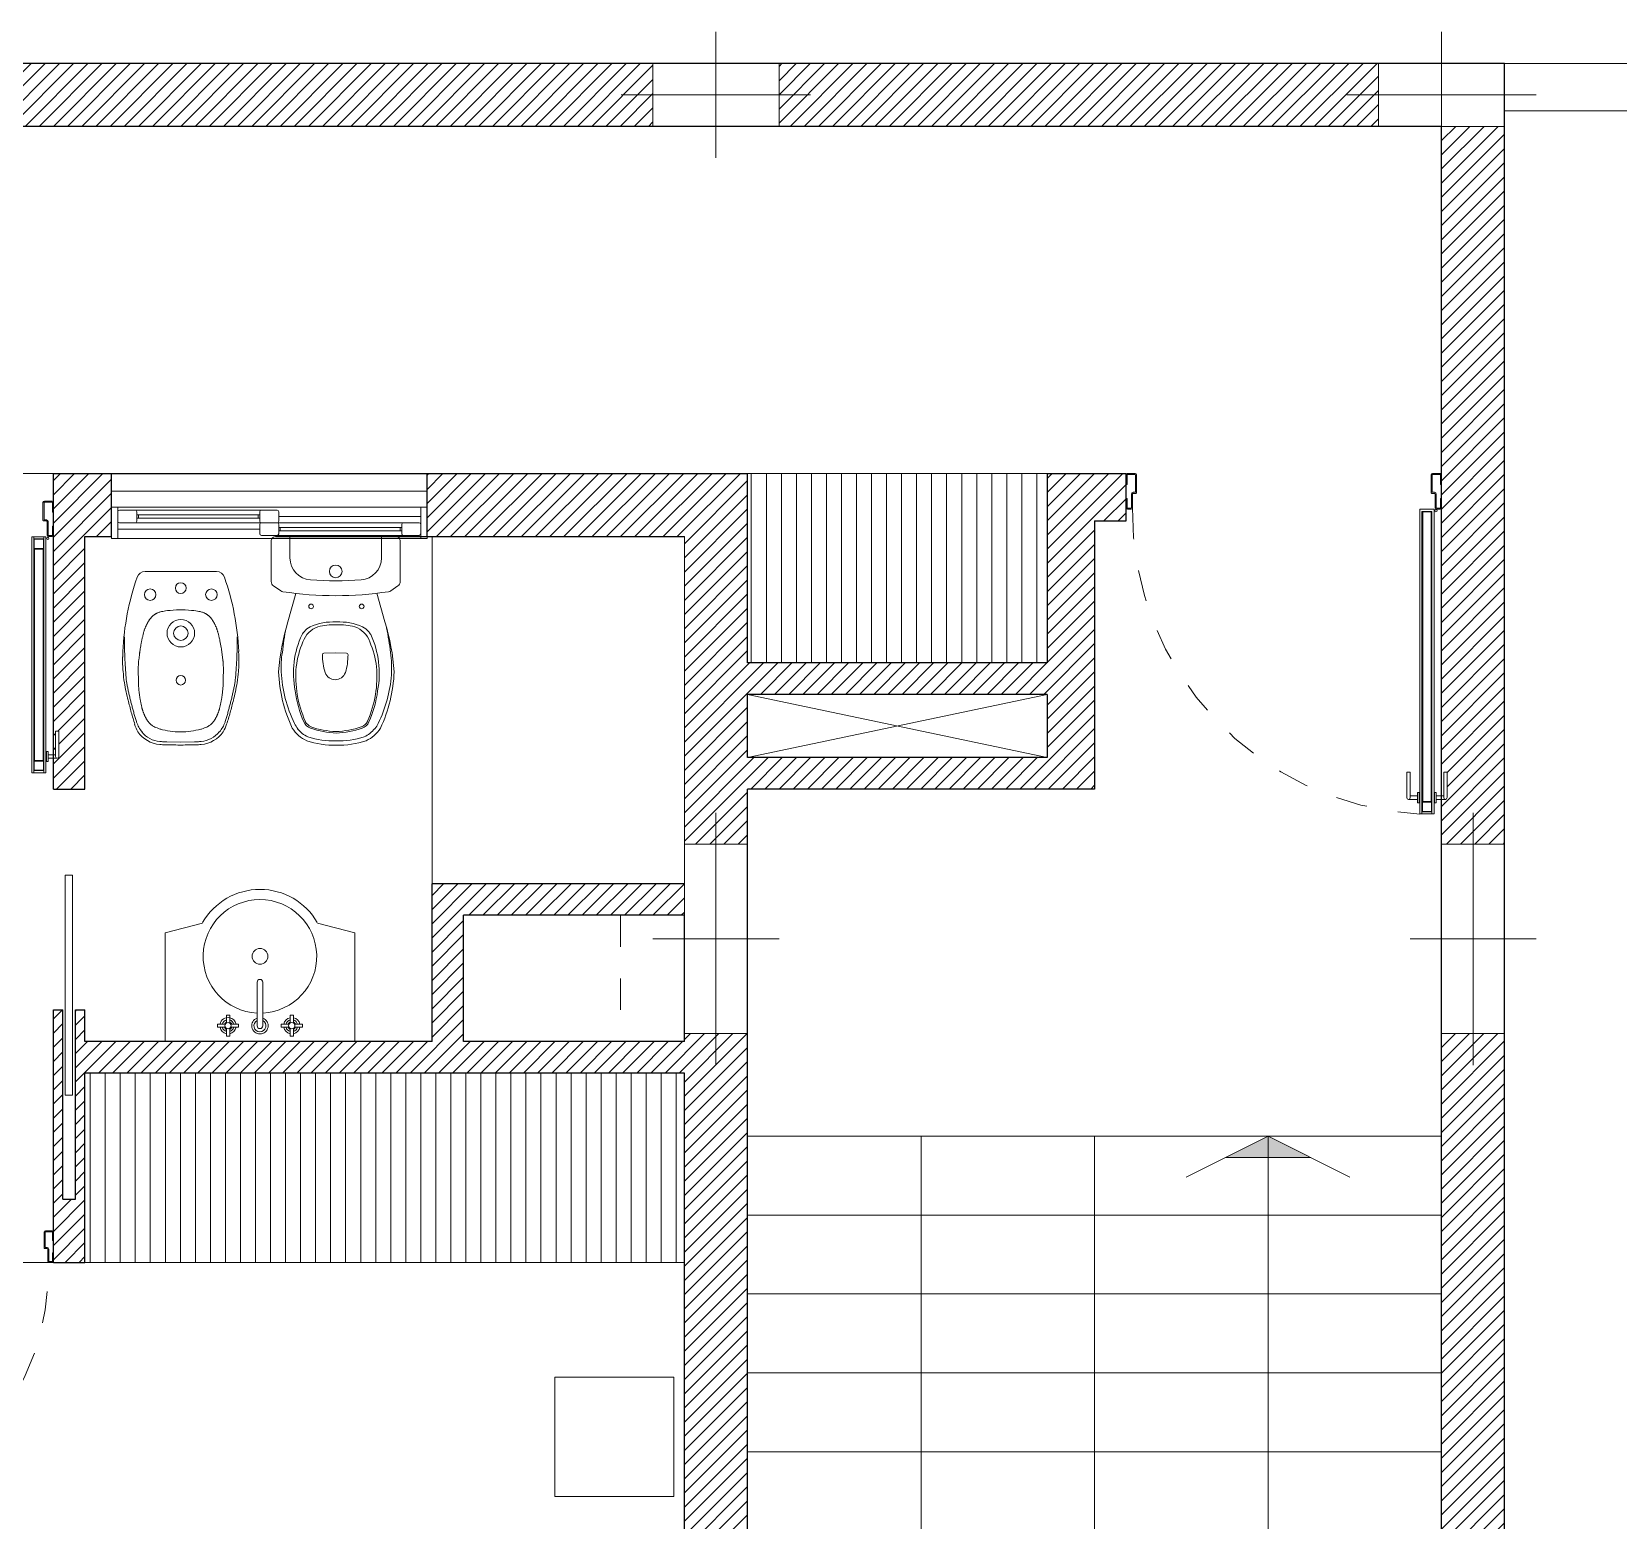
# Model space of a CAD drawing. Header units: millimetres. Extents: x 5985 to 6342, y 1020 to 1088.
# Drawn here: x 6167.31 to 6172.34, y 1072.92 to 1077.63 of the extents above; entities that cross this region are included whole.
import ezdxf

# ---------------------------------------------------------------- set-up
doc = ezdxf.new("R2010")
doc.units = ezdxf.units.MM
doc.linetypes.add('CENTER', pattern=[50.8, 31.75, -6.35, 6.35, -6.35])
doc.linetypes.add('JIS_02_0.7', pattern=[1.35, 0.75, -0.6])
for name, color, linetype, lineweight in [('02_CIVIL_EXIST', 18, 'Continuous', 30), ('03_CIVIL EXIST A DECLARAR', 6, 'Continuous', 15), ('07_CIVIL VISTAS MEDIA', 251, 'Continuous', 5), ('08_CIVIL VISTAS FINO', 143, 'Continuous', 9), ('09_CIVIL PROYECCIONES', 230, 'Continuous', 5), ('10_CIVIL EJES', 230, 'CENTER', 15), ('12_HATCH', 254, 'Continuous', 9), ('COLUMNAS_EJES', 252, 'Continuous', 9), ('MISC MUEBLES', 143, 'Continuous', 9), ('PILAR_HORMIGON', 2, 'Continuous', 20)]:
    doc.layers.add(name, color=color, linetype=linetype, lineweight=lineweight)
doc.layers.add('Paredes', color=250, linetype='Continuous')
pattern_1 = [(90, (5211.56469, 1146.36072), (-0.047625, 0), [])]
pattern_2 = [(45, (-142.90841, -188.426323), (-0.0224506403, 0.0224506403), [])]

# ---------------------------------------------------------------- blocks, each defined once
blk = doc.blocks.new('PUERTA 1M')
at = {"layer": '09_CIVIL PROYECCIONES', "linetype": 'JIS_02_0.7', "ltscale": 0.1}
blk.add_arc((938.8607, -15.1119), 0.9623, 179.4154, 266.9577, dxfattribs=at)
at = {"layer": 'MISC MUEBLES'}
for p, q in [((937.8784, -14.9985), (937.8784, -15.0289)), ((937.8784, -15.0289), (937.8817, -15.0289)), ((937.8817, -14.9985), (937.8817, -15.0289)), ((937.8828, -14.994), (937.9071, -14.994)), ((937.8828, -14.9974), (937.9069, -14.9974)), ((937.9081, -15.0532), (937.9081, -14.9983)), ((937.9116, -15.054), (937.9116, -14.9978)), ((938.8451, -15.054), (938.8451, -14.9978)), ((938.8487, -15.0532), (938.8487, -14.9983)), ((938.8739, -14.994), (938.8496, -14.994)), ((938.8739, -14.9974), (938.8498, -14.9974)), ((938.875, -14.9985), (938.875, -15.0289)), ((938.8784, -15.0289), (938.875, -15.0289)), ((938.8784, -14.9985), (938.8784, -15.0289)), ((937.8784, -15.0729), (937.8784, -15.102)), ((937.8784, -15.0729), (937.8817, -15.0729)), ((937.8817, -15.0729), (937.8817, -15.102)), ((937.8951, -15.102), (937.8951, -15.0588)), ((937.8984, -15.102), (937.8984, -15.0588)), ((937.9007, -15.0532), (937.9081, -15.0532)), ((937.9007, -15.0566), (937.9094, -15.0566)), ((938.856, -15.0566), (938.8474, -15.0566)), ((938.856, -15.0532), (938.8487, -15.0532)), ((938.8583, -15.102), (938.8583, -15.0588)), ((938.8616, -15.102), (938.8616, -15.0588)), ((938.8784, -15.0729), (938.875, -15.0729)), ((938.875, -15.0729), (938.875, -15.102)), ((938.8784, -15.0729), (938.8784, -15.102)), ((937.8828, -15.1032), (937.894, -15.1032)), ((937.8828, -15.1065), (937.894, -15.1065)), ((938.8546, -15.1071), (938.8096, -15.1071)), ((938.8096, -15.1071), (938.8096, -16.0728)), ((938.8478, -15.1138), (938.8163, -15.1138)), ((938.8163, -15.1138), (938.8163, -16.0728)), ((938.8467, -15.1149), (938.8175, -15.1149)), ((938.8175, -15.1149), (938.8175, -15.1442)), ((938.8185, -16.0335), (938.8185, -15.1149)), ((938.8457, -15.1149), (938.8457, -16.0335)), ((938.8467, -15.1442), (938.8467, -15.1149)), ((938.8478, -15.1138), (938.8478, -16.0728)), ((938.8546, -15.1071), (938.8546, -16.0728)), ((938.8739, -15.1032), (938.8627, -15.1032)), ((938.8739, -15.1065), (938.8627, -15.1065)), ((938.7789, -15.9405), (938.7682, -15.9405)), ((938.7682, -15.9405), (938.7682, -16.021)), ((938.7789, -16.021), (938.7789, -15.9405)), ((938.8853, -16.021), (938.8853, -15.9405)), ((938.8853, -15.9405), (938.896, -15.9405)), ((938.896, -15.9405), (938.896, -16.021)), ((938.7735, -16.0264), (938.8025, -16.0264)), ((938.7789, -16.0157), (938.8025, -16.0157)), ((938.8078, -16.0049), (938.8025, -16.0049)), ((938.8025, -16.0049), (938.8025, -16.0371)), ((938.8025, -16.0371), (938.8078, -16.0371)), ((938.8078, -16.0371), (938.8078, -16.0049)), ((938.8175, -16.0649), (938.8175, -16.0356)), ((938.8175, -16.0356), (938.8467, -16.0356)), ((938.8457, -16.0335), (938.8185, -16.0335)), ((938.8467, -16.0356), (938.8467, -16.0649)), ((938.8563, -16.0371), (938.8563, -16.0049)), ((938.8563, -16.0049), (938.8617, -16.0049)), ((938.8617, -16.0371), (938.8563, -16.0371)), ((938.8617, -16.0049), (938.8617, -16.0371)), ((938.8853, -16.0157), (938.8617, -16.0157)), ((938.8906, -16.0264), (938.8617, -16.0264)), ((938.8546, -16.0728), (938.8096, -16.0728)), ((938.8478, -16.066), (938.8163, -16.066)), ((938.8467, -16.0649), (938.8175, -16.0649))]:
    blk.add_line(p, q, dxfattribs=at)
blk.add_circle((938.8607, -15.1119), 0.0036, dxfattribs=at)
for centre, radius, start, end in [((937.8828, -14.9985), 0.00448, 90, 180), ((937.8828, -14.9985), 0.00112, 90, 180), ((937.9069, -14.9985), 0.00112, 8.602, 90), ((937.9071, -14.9985), 0.00448, 8.602, 90), ((938.8496, -14.9985), 0.00448, 90, 171.398), ((938.8498, -14.9985), 0.00112, 90, 171.398), ((938.8739, -14.9985), 0.00448, 0, 90), ((938.8739, -14.9985), 0.00112, 0, 90), ((937.9007, -15.0588), 0.0056, 90, 180), ((937.9007, -15.0588), 0.00224, 90, 180), ((937.9094, -15.0544), 0.00224, 270, 8.602), ((938.8474, -15.0544), 0.00224, 171.398, 270), ((938.856, -15.0588), 0.0056, 0, 90), ((938.856, -15.0588), 0.00224, 0, 90), ((937.8828, -15.102), 0.00448, 180, 270), ((937.8828, -15.102), 0.00112, 180, 270), ((937.894, -15.102), 0.00448, 270, 0), ((937.894, -15.102), 0.00112, 270, 0), ((938.8627, -15.102), 0.00448, 180, 270), ((938.8627, -15.102), 0.00112, 180, 270), ((938.8739, -15.102), 0.00112, 270, 0), ((938.8739, -15.102), 0.00448, 270, 0), ((938.7735, -16.021), 0.00537, 180, 0), ((938.8906, -16.021), 0.00537, 180, 0)]:
    blk.add_arc(centre, radius, start, end, dxfattribs=at)
blk = doc.blocks.new('Ejes de la columna')
at = {"layer": 'COLUMNAS_EJES'}
for p, q in [((0, -0.5), (0, 0.5)), ((-0.5, 0), (0.5, 0))]:
    blk.add_line(p, q, dxfattribs=at)
blk = doc.blocks.new('1.4')
at = {"layer": '07_CIVIL VISTAS MEDIA', "linetype": 'Continuous'}
for p, q in [((931.5096, -69.8063), (930.5096, -69.8063)), ((930.5896, -69.8813), (930.9796, -69.8813)), ((930.5896, -69.8913), (930.9796, -69.8913)), ((930.9796, -69.8913), (930.5896, -69.8913)), ((930.5946, -69.8913), (930.5946, -69.8813)), ((930.9746, -69.8913), (930.9746, -69.8813)), ((931.0396, -69.9213), (931.4296, -69.9213)), ((931.0396, -69.9313), (931.4296, -69.9313)), ((931.4296, -69.9313), (931.0396, -69.9313)), ((931.0446, -69.9313), (931.0446, -69.9213)), ((931.4246, -69.9313), (931.4246, -69.9213))]:
    blk.add_line(p, q, dxfattribs=at)
at = {"layer": '09_CIVIL PROYECCIONES', "linetype": 'Continuous'}
for p, q in [((930.5296, -69.8563), (930.5096, -69.8563)), ((930.5096, -69.8563), (930.5096, -69.9563)), ((930.5096, -69.9063), (930.5096, -69.8563)), ((931.4896, -69.8563), (930.5296, -69.8563)), ((930.5296, -69.9563), (930.5296, -69.8563)), ((930.5846, -69.8663), (930.5346, -69.8663)), ((930.9846, -69.8663), (930.5846, -69.8663)), ((930.5896, -69.8713), (930.5896, -69.9013)), ((930.5896, -69.8913), (930.5896, -69.8813)), ((930.5896, -69.8863), (930.5896, -69.8913)), ((930.9796, -69.8713), (930.9796, -69.9013)), ((930.9796, -69.8913), (930.9796, -69.8813)), ((930.9796, -69.8913), (930.9796, -69.8863)), ((931.0346, -69.8663), (930.9846, -69.8663)), ((931.0396, -69.8713), (931.0396, -69.9013)), ((931.0396, -69.8863), (931.4896, -69.8863)), ((931.4896, -69.8563), (931.5096, -69.8563)), ((931.4896, -69.8563), (931.4896, -69.9563)), ((931.5096, -69.8563), (931.5096, -69.9563)), ((931.5096, -69.8563), (931.5096, -69.9563)), ((930.5096, -69.9063), (930.5096, -69.9563)), ((930.9796, -69.9263), (930.5296, -69.9263)), ((930.5346, -69.9063), (930.5846, -69.9063)), ((930.5846, -69.9063), (930.9846, -69.9063)), ((930.9796, -69.9113), (930.9796, -69.9413)), ((930.9846, -69.9063), (931.0346, -69.9063)), ((930.9846, -69.9063), (931.0346, -69.9063)), ((931.0346, -69.9463), (930.9846, -69.9463)), ((931.0346, -69.9063), (931.4346, -69.9063)), ((931.4346, -69.9463), (931.0346, -69.9463)), ((931.0396, -69.9113), (931.0396, -69.9413)), ((931.0396, -69.9313), (931.0396, -69.9213)), ((931.0396, -69.9263), (931.0396, -69.9313)), ((931.4296, -69.9113), (931.4296, -69.9413)), ((931.4296, -69.9313), (931.4296, -69.9213)), ((931.4296, -69.9313), (931.4296, -69.9263)), ((931.4346, -69.9063), (931.4846, -69.9063)), ((931.4846, -69.9463), (931.4346, -69.9463)), ((930.5096, -69.9563), (931.5096, -69.9563)), ((930.5096, -69.9563), (931.5096, -69.9563)), ((930.5296, -69.9563), (930.5096, -69.9563)), ((930.5296, -69.9563), (931.4896, -69.9563)), ((931.4896, -69.9563), (931.5096, -69.9563))]:
    blk.add_line(p, q, dxfattribs=at)
for centre, start, end in [((930.5346, -69.8713), 90, 180), ((930.5346, -69.9013), 180, 270), ((930.5846, -69.8713), 0, 90), ((930.5846, -69.9013), 270, 0), ((930.9846, -69.8713), 90, 180), ((930.9846, -69.9013), 180, 270), ((931.0346, -69.8713), 0, 90), ((931.0346, -69.9013), 270, 0), ((930.9846, -69.9113), 90, 180), ((930.9846, -69.9413), 180, 270), ((931.0346, -69.9113), 0, 90), ((931.0346, -69.9413), 270, 0), ((931.4346, -69.9113), 90, 180), ((931.4346, -69.9413), 180, 270), ((931.4846, -69.9113), 0, 90), ((931.4846, -69.9413), 270, 0)]:
    blk.add_arc(centre, 0.005, start, end, dxfattribs=at)

msp = doc.modelspace()

# ---------------------------------------------------------------- hatches: boundary and pattern name
at = {"layer": '03_CIVIL EXIST A DECLARAR'}
h = msp.add_hatch(color=256, dxfattribs=at)
h.dxf.hatch_style = 1
h.paths.add_polyline_path([(6171.2271, 1074.1347), (6171.3622, 1074.0671), (6171.2271, 1074.0671)])
h.paths.add_polyline_path([(6171.2271, 1074.1347), (6171.2271, 1074.0671), (6171.0919, 1074.0671)])
at = {"layer": '07_CIVIL VISTAS MEDIA'}
h = msp.add_hatch(dxfattribs=at)
h.set_pattern_fill('ANSI31', color=18, scale=0.01)
h.set_pattern_definition(pattern_2)
h.paths.add_polyline_path([(6171.9771, 1077.3347), (6171.7771, 1077.3347), (6171.7771, 1075.288), (6171.7947, 1075.288), (6171.7947, 1075.2021), (6171.7771, 1075.2021), (6171.7771, 1075.0599), (6171.9771, 1075.0599)])
h.paths.add_polyline_path([(6171.5771, 1077.5347), (6169.6771, 1077.5349), (6169.6771, 1077.3349), (6171.5771, 1077.3347)])
h.paths.add_polyline_path([(6169.2771, 1077.5349), (6163.2771, 1077.5348), (6163.2771, 1077.3348), (6169.2771, 1077.3349)])
h.paths.add_polyline_path([(6162.8771, 1077.5348), (6156.8771, 1077.5348), (6156.8771, 1077.3348), (6162.8771, 1077.3348)])
h.paths.add_polyline_path([(6156.4771, 1077.5348), (6150.4771, 1077.5348), (6150.4771, 1077.3348), (6156.4771, 1077.3348)])
h.paths.add_polyline_path([(6150.0771, 1077.5348), (6148.1771, 1077.5348), (6148.1771, 1077.3348), (6150.0771, 1077.3348)])
h.paths.add_polyline_path([(6147.9771, 1077.3348), (6147.7771, 1077.3348), (6147.7771, 1075.0599), (6147.9771, 1075.0599), (6147.9771, 1075.2023), (6147.9594, 1075.2023), (6147.9594, 1075.2882), (6147.9771, 1075.2882)])
h.paths.add_polyline_path([(6147.9771, 1074.4599), (6147.7771, 1074.4599), (6147.7771, 1072.185), (6147.9771, 1072.185)])
h = msp.add_hatch(dxfattribs=at)
h.set_pattern_fill('ANSI31', color=18, scale=0.01)
h.set_pattern_definition(pattern_2)
h.paths.add_polyline_path([(6169.5771, 1076.2347), (6168.5613, 1076.2347), (6168.5613, 1076.0347), (6169.3771, 1076.0347), (6169.3771, 1075.0599), (6169.5771, 1075.0599), (6169.5771, 1075.2347), (6170.6771, 1075.2347), (6170.6771, 1076.0847), (6170.7771, 1076.0847), (6170.7771, 1076.2347), (6170.5271, 1076.2347), (6170.5271, 1075.6347), (6169.5771, 1075.6347)])
h.paths.add_polyline_path([(6169.5771, 1075.5347), (6170.5271, 1075.5347), (6170.5271, 1075.3347), (6169.5771, 1075.3347)], flags=16)
h.paths.add_polyline_path([(6169.5771, 1074.4599), (6169.3771, 1074.4599), (6169.3771, 1074.4347), (6168.6771, 1074.4347), (6168.6771, 1074.8347), (6169.3771, 1074.8347), (6169.3771, 1074.9347), (6168.5771, 1074.9347), (6168.5771, 1074.4347), (6167.4771, 1074.4347), (6167.4771, 1074.5347), (6167.4471, 1074.5347), (6167.4471, 1073.9347), (6167.4071, 1073.9347), (6167.4071, 1074.5347), (6167.3771, 1074.5347), (6167.3771, 1073.7347), (6167.4771, 1073.7347), (6167.4771, 1074.3347), (6169.3771, 1074.3347), (6169.3771, 1072.185), (6169.5771, 1072.185)])
h.paths.add_polyline_path([(6171.9771, 1074.4599), (6171.7771, 1074.4599), (6171.7771, 1072.185), (6171.9771, 1072.185)])
h.paths.add_polyline_path([(6170.6771, 1071.2847), (6169.5771, 1071.2847), (6169.5771, 1071.0861), (6169.5671, 1071.0861), (6169.5671, 1070.5947), (6168.8036, 1070.5947), (6168.8036, 1070.6347), (6169.5271, 1070.6347), (6169.5271, 1071.0861), (6169.3771, 1071.0861), (6169.3771, 1070.7347), (6168.5936, 1070.7347), (6168.5936, 1070.6347), (6168.5936, 1070.4347), (6169.3771, 1070.4347), (6169.3771, 1068.6847), (6169.6771, 1068.6847), (6169.6771, 1071.0847), (6170.6771, 1071.0819)])
h = msp.add_hatch(dxfattribs=at)
h.set_pattern_fill('ANSI31', color=18, scale=0.01)
h.set_pattern_definition(pattern_2)
h.paths.add_polyline_path([(6167.4771, 1076.0347), (6167.5613, 1076.0347), (6167.5613, 1076.2347), (6167.3771, 1076.2347), (6167.3771, 1075.3435), (6167.384, 1075.3435), (6167.384, 1075.4187), (6167.3947, 1075.4187), (6167.3947, 1075.3381, -0.414214), (6167.3893, 1075.3328), (6167.3771, 1075.3328), (6167.3771, 1075.2347), (6167.4771, 1075.2347)])
at = {"layer": '12_HATCH'}
h = msp.add_hatch(dxfattribs=at)
h.set_pattern_fill('ANSI31', color=256, scale=0.015, angle=45)
h.set_pattern_definition(pattern_1)
h.paths.add_polyline_path([(6169.5771, 1076.2347), (6169.5771, 1075.6347), (6170.5271, 1075.6347), (6170.5271, 1076.2347)])
h = msp.add_hatch(dxfattribs=at)
h.set_pattern_fill('ANSI31', color=256, scale=0.015, angle=45)
h.set_pattern_definition(pattern_1)
h.paths.add_polyline_path([(6169.3771, 1073.7347), (6167.4771, 1073.7347), (6167.4771, 1074.3347), (6169.3771, 1074.3347)])

# ---------------------------------------------------------------- linework, layer by layer
at = {"layer": '03_CIVIL EXIST A DECLARAR'}
for p, q in [((6170.1271, 1071.8347), (6170.1271, 1074.1347)), ((6171.2271, 1074.1347), (6170.9675, 1074.0049)), ((6171.2271, 1074.1347), (6171.2271, 1071.8347)), ((6171.2271, 1074.1347), (6171.4866, 1074.0049)), ((6171.0919, 1074.0671), (6171.3622, 1074.0671))]:
    msp.add_line(p, q, dxfattribs=at)
at = {"layer": '07_CIVIL VISTAS MEDIA'}
for p, q in [((6171.9771, 1077.5347), (6174.9771, 1077.5347)), ((6174.7771, 1077.3847), (6171.9771, 1077.3847)), ((6168.5613, 1076.2347), (6167.5613, 1076.2347)), ((6170.6771, 1074.1347), (6169.5771, 1074.1347)), ((6170.6771, 1074.1347), (6170.6771, 1072.3847)), ((6170.6771, 1074.1347), (6171.7771, 1074.1347)), ((6170.6771, 1073.8847), (6171.7771, 1073.8847)), ((6170.6771, 1073.6347), (6171.7771, 1073.6347)), ((6170.6771, 1073.3847), (6171.7771, 1073.3847)), ((6170.6771, 1073.1347), (6171.7771, 1073.1347))]:
    msp.add_line(p, q, dxfattribs=at)
at = {"layer": '07_CIVIL VISTAS MEDIA', "color": 18}
msp.add_line((6169.3771, 1074.9347), (6169.3771, 1076.0347), dxfattribs=at)
at = {"layer": '08_CIVIL VISTAS FINO'}
for p, q in [((6166.5771, 1076.2347), (6167.3771, 1076.2347)), ((6169.5771, 1075.5347), (6170.5271, 1075.3347)), ((6169.5771, 1075.3347), (6170.5271, 1075.5347)), ((6169.5771, 1073.8847), (6170.6771, 1073.8847)), ((6169.5771, 1073.6347), (6170.6771, 1073.6347)), ((6169.5771, 1073.3847), (6170.6771, 1073.3847)), ((6169.5771, 1073.1347), (6170.6771, 1073.1347))]:
    msp.add_line(p, q, dxfattribs=at)
at = {"layer": '09_CIVIL PROYECCIONES', "linetype": 'JIS_02_0.7', "ltscale": 0.1}
for p, q in [((6169.175, 1074.8347), (6169.175, 1074.4347)), ((6169.375, 1074.8347), (6169.175, 1074.8347)), ((6169.3735, 1074.4347), (6169.1735, 1074.4347)), ((6167.3771, 1073.7347), (6166.5771, 1073.7347))]:
    msp.add_line(p, q, dxfattribs=at)
msp.add_arc((6166.5937, 1073.7013), 0.7664, 273.3268, 2.7937, dxfattribs=at)
at = {"layer": '10_CIVIL EJES', "ltscale": 0.015}
msp.add_line((6176.3446, 1077.5347), (6160.4916, 1077.5347), dxfattribs=at)
at = {"layer": 'MISC MUEBLES'}
for p, q in [((6169.5771, 1076.2347), (6170.5271, 1076.2347)), ((6167.3438, 1076.0872), (6167.3438, 1076.1434)), ((6167.3474, 1076.088), (6167.3474, 1076.1429)), ((6167.3726, 1076.1472), (6167.3483, 1076.1472)), ((6167.3726, 1076.1439), (6167.3485, 1076.1439)), ((6167.3737, 1076.1427), (6167.3737, 1076.1123)), ((6167.3771, 1076.1427), (6167.3771, 1076.1123)), ((6167.3771, 1076.1123), (6167.3737, 1076.1123)), ((6167.3547, 1076.0846), (6167.3461, 1076.0846)), ((6167.3547, 1076.088), (6167.3474, 1076.088)), ((6167.357, 1076.0392), (6167.357, 1076.0824)), ((6167.3603, 1076.0392), (6167.3603, 1076.0824)), ((6167.3771, 1076.0683), (6167.3737, 1076.0683)), ((6167.3737, 1076.0683), (6167.3737, 1076.0392)), ((6167.3771, 1076.0683), (6167.3771, 1076.0392)), ((6167.3533, 1076.0342), (6167.3083, 1076.0342)), ((6167.3083, 1076.0342), (6167.3083, 1075.2864)), ((6167.315, 1076.0342), (6167.315, 1075.2864)), ((6167.3465, 1076.0274), (6167.315, 1076.0274)), ((6167.3454, 1076.0263), (6167.3162, 1076.0263)), ((6167.3162, 1076.0263), (6167.3162, 1075.9971)), ((6167.3162, 1075.9971), (6167.3454, 1075.9971)), ((6167.3172, 1075.3257), (6167.3172, 1075.9949)), ((6167.3172, 1075.9949), (6167.3444, 1075.9949)), ((6167.3444, 1075.9949), (6167.3444, 1075.3257)), ((6167.3454, 1075.9971), (6167.3454, 1076.0263)), ((6167.3465, 1076.0342), (6167.3465, 1075.2864)), ((6167.3533, 1076.0342), (6167.3533, 1075.2864)), ((6167.3726, 1076.0381), (6167.3614, 1076.0381)), ((6167.3726, 1076.0347), (6167.3614, 1076.0347)), ((6168.0674, 1076.0197), (6168.0674, 1075.8926)), ((6168.4594, 1076.0347), (6168.0844, 1076.0347)), ((6168.1269, 1076.0347), (6168.1269, 1075.9675)), ((6168.4169, 1076.0347), (6168.4169, 1075.9675)), ((6168.4764, 1076.0197), (6168.4764, 1075.8926)), ((6168.5771, 1074.9347), (6168.5771, 1076.0347)), ((6167.894, 1075.9241), (6167.6676, 1075.9241)), ((6168.0974, 1075.863), (6168.0747, 1075.8786)), ((6168.1449, 1075.8549), (6168.12, 1075.7643)), ((6168.4019, 1075.8552), (6168.4278, 1075.7643)), ((6168.4463, 1075.863), (6168.469, 1075.8786)), ((6167.5967, 1075.6527), (6167.5968, 1075.6555)), ((6167.5968, 1075.6583), (6167.5969, 1075.6613)), ((6167.5968, 1075.6555), (6167.5968, 1075.6583)), ((6167.5969, 1075.6613), (6167.597, 1075.6644)), ((6167.597, 1075.6644), (6167.5971, 1075.6675)), ((6167.5971, 1075.6675), (6167.5972, 1075.6707)), ((6167.5972, 1075.6707), (6167.5974, 1075.6739)), ((6168.2702, 1075.6667), (6168.2345, 1075.6655)), ((6168.2702, 1075.6667), (6168.306, 1075.6655)), ((6167.384, 1075.3381), (6167.384, 1075.4187)), ((6167.384, 1075.4187), (6167.3947, 1075.4187)), ((6167.3947, 1075.4187), (6167.3947, 1075.3381)), ((6167.355, 1075.322), (6167.355, 1075.3542)), ((6167.355, 1075.3542), (6167.3604, 1075.3542)), ((6167.3604, 1075.3542), (6167.3604, 1075.322)), ((6167.384, 1075.3435), (6167.3604, 1075.3435)), ((6167.3533, 1075.2864), (6167.3083, 1075.2864)), ((6167.3465, 1075.2932), (6167.315, 1075.2932)), ((6167.3162, 1075.2943), (6167.3162, 1075.3236)), ((6167.3162, 1075.3236), (6167.3454, 1075.3236)), ((6167.3454, 1075.2943), (6167.3162, 1075.2943)), ((6167.3444, 1075.3257), (6167.3172, 1075.3257)), ((6167.3454, 1075.3236), (6167.3454, 1075.2943)), ((6167.3604, 1075.322), (6167.355, 1075.322)), ((6167.3893, 1075.3328), (6167.3604, 1075.3328)), ((6167.8499, 1074.8097), (6167.7317, 1074.7797)), ((6168.2136, 1074.8097), (6168.3327, 1074.7797)), ((6167.7317, 1074.4347), (6167.7317, 1074.7797)), ((6168.3327, 1074.4347), (6168.3327, 1074.7797)), ((6168.0227, 1074.4847), (6168.0227, 1074.6227)), ((6168.0407, 1074.4847), (6168.0407, 1074.6227)), ((6167.7317, 1074.4347), (6168.3327, 1074.4347)), ((6167.3475, 1073.7814), (6167.3475, 1073.8313)), ((6167.3507, 1073.7821), (6167.3507, 1073.8309)), ((6167.3731, 1073.8347), (6167.3515, 1073.8347)), ((6167.3731, 1073.8317), (6167.3516, 1073.8317)), ((6167.3741, 1073.8307), (6167.3741, 1073.8037)), ((6167.3771, 1073.8307), (6167.3771, 1073.8037)), ((6167.3572, 1073.7791), (6167.3495, 1073.7791)), ((6167.3572, 1073.7821), (6167.3507, 1073.7821)), ((6167.3592, 1073.7387), (6167.3592, 1073.7771)), ((6167.3622, 1073.7387), (6167.3622, 1073.7771)), ((6167.3771, 1073.8037), (6167.3741, 1073.8037)), ((6167.3731, 1073.7377), (6167.3632, 1073.7377)), ((6167.3731, 1073.7347), (6167.3632, 1073.7347)), ((6167.3771, 1073.7646), (6167.3741, 1073.7646)), ((6167.3741, 1073.7646), (6167.3741, 1073.7387)), ((6167.3771, 1073.7646), (6167.3771, 1073.7387)), ((6169.3771, 1073.7347), (6167.4771, 1073.7347)), ((6169.3441, 1073.3713), (6168.9661, 1073.3713)), ((6168.9661, 1073.3713), (6168.9661, 1072.9933)), ((6169.3441, 1073.3713), (6169.3441, 1072.9933)), ((6168.9661, 1072.9933), (6169.3441, 1072.9933))]:
    msp.add_line(p, q, dxfattribs=at)
for points in [[(6167.7809, 1075.8024), (6167.7674, 1075.8024), (6167.7561, 1075.8017), (6167.7467, 1075.801), (6167.739, 1075.8003), (6167.7327, 1075.7995), (6167.7276, 1075.7987), (6167.7234, 1075.7979), (6167.7199, 1075.7971), (6167.7168, 1075.7964), (6167.7142, 1075.7956), (6167.7119, 1075.7949), (6167.7099, 1075.7942), (6167.7082, 1075.7936), (6167.7066, 1075.7929), (6167.7052, 1075.7923), (6167.704, 1075.7916), (6167.7027, 1075.791), (6167.7016, 1075.7903), (6167.7004, 1075.7897), (6167.6994, 1075.789), (6167.6983, 1075.7884), (6167.6973, 1075.7877), (6167.6964, 1075.7871), (6167.6955, 1075.7864), (6167.6947, 1075.7858), (6167.6939, 1075.7851), (6167.6931, 1075.7845), (6167.6924, 1075.7838), (6167.6917, 1075.7832), (6167.691, 1075.7825), (6167.6903, 1075.7819), (6167.6897, 1075.7812), (6167.689, 1075.7806), (6167.6884, 1075.7799), (6167.6877, 1075.7792), (6167.6871, 1075.7785), (6167.6864, 1075.7777), (6167.6857, 1075.7769), (6167.685, 1075.7761), (6167.6843, 1075.7751), (6167.6835, 1075.7741), (6167.6827, 1075.773), (6167.6818, 1075.7719), (6167.681, 1075.7707), (6167.6802, 1075.7695), (6167.6793, 1075.7682), (6167.6785, 1075.7669), (6167.6777, 1075.7656), (6167.6769, 1075.7643), (6167.6762, 1075.763), (6167.6755, 1075.7617), (6167.6748, 1075.7604), (6167.6741, 1075.7591), (6167.6735, 1075.7578), (6167.6728, 1075.7565), (6167.6722, 1075.7552), (6167.6716, 1075.7539), (6167.671, 1075.7526), (6167.6704, 1075.7513), (6167.6698, 1075.75), (6167.6693, 1075.7487), (6167.6687, 1075.7474), (6167.6682, 1075.7461), (6167.6676, 1075.7448), (6167.6671, 1075.7435), (6167.6666, 1075.7422), (6167.6662, 1075.7408), (6167.6657, 1075.7394), (6167.6652, 1075.7379), (6167.6647, 1075.7363), (6167.6641, 1075.7345), (6167.6636, 1075.7327), (6167.663, 1075.7306), (6167.6624, 1075.7285), (6167.6618, 1075.7262), (6167.6612, 1075.7238), (6167.6606, 1075.7213), (6167.66, 1075.7188), (6167.6594, 1075.7162), (6167.6588, 1075.7136), (6167.6582, 1075.711), (6167.6577, 1075.7084), (6167.6571, 1075.7058), (6167.6566, 1075.7032), (6167.6561, 1075.7006), (6167.6556, 1075.698), (6167.6551, 1075.6954), (6167.6546, 1075.6928), (6167.6541, 1075.6902), (6167.6536, 1075.6876), (6167.6532, 1075.685), (6167.6527, 1075.6824), (6167.6523, 1075.6798), (6167.6519, 1075.6772), (6167.6515, 1075.6746), (6167.6511, 1075.672), (6167.6508, 1075.6694), (6167.6504, 1075.6668), (6167.6501, 1075.6642), (6167.65, 1075.6631)], [(6167.7807, 1075.8024), (6167.7942, 1075.8024), (6167.8055, 1075.8018), (6167.8149, 1075.801), (6167.8226, 1075.8003), (6167.8289, 1075.7995), (6167.834, 1075.7987), (6167.8382, 1075.7979), (6167.8417, 1075.7971), (6167.8448, 1075.7964), (6167.8474, 1075.7957), (6167.8497, 1075.795), (6167.8517, 1075.7943), (6167.8534, 1075.7936), (6167.855, 1075.7929), (6167.8564, 1075.7923), (6167.8576, 1075.7916), (6167.8589, 1075.791), (6167.8601, 1075.7903), (6167.8612, 1075.7897), (6167.8623, 1075.789), (6167.8633, 1075.7884), (6167.8643, 1075.7877), (6167.8652, 1075.7871), (6167.8661, 1075.7864), (6167.8669, 1075.7858), (6167.8677, 1075.7851), (6167.8685, 1075.7845), (6167.8692, 1075.7838), (6167.8699, 1075.7832), (6167.8706, 1075.7825), (6167.8713, 1075.7819), (6167.872, 1075.7812), (6167.8726, 1075.7806), (6167.8732, 1075.7799), (6167.8739, 1075.7793), (6167.8745, 1075.7785), (6167.8752, 1075.7778), (6167.8759, 1075.777), (6167.8766, 1075.7761), (6167.8774, 1075.7752), (6167.8781, 1075.7742), (6167.8789, 1075.7731), (6167.8798, 1075.7719), (6167.8806, 1075.7707), (6167.8815, 1075.7695), (6167.8823, 1075.7682), (6167.8831, 1075.7669), (6167.8839, 1075.7656), (6167.8847, 1075.7643), (6167.8854, 1075.763), (6167.8861, 1075.7617), (6167.8868, 1075.7604), (6167.8875, 1075.7591), (6167.8882, 1075.7578), (6167.8888, 1075.7565), (6167.8894, 1075.7552), (6167.89, 1075.7539), (6167.8906, 1075.7526), (6167.8912, 1075.7513), (6167.8918, 1075.75), (6167.8924, 1075.7487), (6167.8929, 1075.7474), (6167.8935, 1075.7461), (6167.894, 1075.7448), (6167.8945, 1075.7435), (6167.895, 1075.7422), (6167.8955, 1075.7409), (6167.896, 1075.7394), (6167.8965, 1075.7379), (6167.897, 1075.7363), (6167.8975, 1075.7346), (6167.898, 1075.7327), (6167.8986, 1075.7307), (6167.8992, 1075.7285), (6167.8998, 1075.7262), (6167.9004, 1075.7238), (6167.901, 1075.7213), (6167.9016, 1075.7188), (6167.9022, 1075.7162), (6167.9028, 1075.7136), (6167.9034, 1075.711), (6167.904, 1075.7084), (6167.9045, 1075.7058), (6167.905, 1075.7032), (6167.9056, 1075.7006), (6167.9061, 1075.698), (6167.9066, 1075.6954), (6167.9071, 1075.6928), (6167.9076, 1075.6902), (6167.908, 1075.6876), (6167.9085, 1075.685), (6167.9089, 1075.6824), (6167.9094, 1075.6798), (6167.9098, 1075.6772), (6167.9102, 1075.6746), (6167.9106, 1075.672), (6167.9109, 1075.6694), (6167.9112, 1075.6668), (6167.9115, 1075.6643), (6167.9117, 1075.6631)], [(6167.6508, 1075.6691), (6167.6473, 1075.6429), (6167.6472, 1075.6416), (6167.6471, 1075.6402), (6167.6469, 1075.6387), (6167.6468, 1075.6371), (6167.6467, 1075.6354), (6167.6466, 1075.6334), (6167.6464, 1075.6313), (6167.6463, 1075.6291), (6167.6462, 1075.6267), (6167.6461, 1075.6242), (6167.646, 1075.6217), (6167.6459, 1075.6191), (6167.6459, 1075.6165), (6167.6459, 1075.6139), (6167.6459, 1075.6113), (6167.6459, 1075.6087), (6167.6459, 1075.6061), (6167.646, 1075.6035), (6167.646, 1075.6009), (6167.6461, 1075.5983), (6167.6461, 1075.5957), (6167.6462, 1075.5931), (6167.6462, 1075.5905), (6167.6463, 1075.5879), (6167.6463, 1075.5853), (6167.6464, 1075.5827), (6167.6464, 1075.5801), (6167.6465, 1075.5775), (6167.6465, 1075.5749), (6167.6466, 1075.5723), (6167.6467, 1075.5697), (6167.6468, 1075.5671), (6167.6469, 1075.5645), (6167.647, 1075.5619), (6167.6471, 1075.5593), (6167.6473, 1075.5567), (6167.6475, 1075.5541), (6167.6477, 1075.5515), (6167.6479, 1075.5489), (6167.6482, 1075.5463), (6167.6485, 1075.5437), (6167.6488, 1075.5411), (6167.6491, 1075.5385), (6167.6494, 1075.5359), (6167.6498, 1075.5333), (6167.6501, 1075.5307), (6167.6505, 1075.5281), (6167.6509, 1075.5255), (6167.6513, 1075.5229), (6167.6517, 1075.5203), (6167.6522, 1075.5177), (6167.6527, 1075.5151), (6167.6532, 1075.5125), (6167.6537, 1075.5099), (6167.6542, 1075.5073), (6167.6547, 1075.5048), (6167.6553, 1075.5023), (6167.6558, 1075.4999), (6167.6563, 1075.4976), (6167.6568, 1075.4955), (6167.6573, 1075.4934), (6167.6578, 1075.4916), (6167.6583, 1075.4898), (6167.6587, 1075.4882), (6167.6592, 1075.4867), (6167.6596, 1075.4853), (6167.66, 1075.4839), (6167.6604, 1075.4826), (6167.6609, 1075.4813), (6167.6613, 1075.48), (6167.6617, 1075.4787), (6167.6622, 1075.4774), (6167.6627, 1075.4761), (6167.6632, 1075.4748), (6167.6637, 1075.4735), (6167.6642, 1075.4722), (6167.6648, 1075.4709), (6167.6653, 1075.4696), (6167.6659, 1075.4683), (6167.6665, 1075.467), (6167.6671, 1075.4657), (6167.6678, 1075.4644), (6167.6684, 1075.4631), (6167.6691, 1075.4618), (6167.6698, 1075.4605), (6167.6705, 1075.4592), (6167.6712, 1075.4579), (6167.672, 1075.4566), (6167.6728, 1075.4553), (6167.6736, 1075.454), (6167.6744, 1075.4527), (6167.6753, 1075.4514), (6167.6762, 1075.4501), (6167.6772, 1075.4488), (6167.6782, 1075.4475), (6167.6793, 1075.4462), (6167.6804, 1075.4449), (6167.6816, 1075.4436), (6167.6829, 1075.4423), (6167.6843, 1075.441), (6167.6857, 1075.4397), (6167.6873, 1075.4384), (6167.689, 1075.4371), (6167.6909, 1075.4357), (6167.6931, 1075.4344), (6167.6957, 1075.433), (6167.6986, 1075.4315), (6167.702, 1075.43), (6167.7059, 1075.4284), (6167.7105, 1075.4267), (6167.7159, 1075.425), (6167.7173, 1075.4247)], [(6167.9108, 1075.6692), (6167.9143, 1075.643), (6167.9145, 1075.6416), (6167.9146, 1075.6403), (6167.9147, 1075.6388), (6167.9149, 1075.6372), (6167.915, 1075.6354), (6167.9151, 1075.6335), (6167.9152, 1075.6314), (6167.9154, 1075.6291), (6167.9155, 1075.6268), (6167.9156, 1075.6243), (6167.9157, 1075.6218), (6167.9157, 1075.6192), (6167.9158, 1075.6166), (6167.9158, 1075.614), (6167.9158, 1075.6114), (6167.9158, 1075.6088), (6167.9158, 1075.6062), (6167.9157, 1075.6036), (6167.9157, 1075.601), (6167.9156, 1075.5984), (6167.9156, 1075.5958), (6167.9155, 1075.5932), (6167.9155, 1075.5906), (6167.9154, 1075.588), (6167.9154, 1075.5854), (6167.9153, 1075.5828), (6167.9153, 1075.5802), (6167.9152, 1075.5776), (6167.9152, 1075.575), (6167.9151, 1075.5724), (6167.915, 1075.5698), (6167.9149, 1075.5672), (6167.9148, 1075.5646), (6167.9147, 1075.562), (6167.9146, 1075.5594), (6167.9144, 1075.5568), (6167.9142, 1075.5542), (6167.914, 1075.5516), (6167.9138, 1075.549), (6167.9135, 1075.5464), (6167.9133, 1075.5438), (6167.913, 1075.5412), (6167.9126, 1075.5386), (6167.9123, 1075.536), (6167.912, 1075.5334), (6167.9116, 1075.5308), (6167.9112, 1075.5282), (6167.9108, 1075.5256), (6167.9104, 1075.523), (6167.91, 1075.5204), (6167.9095, 1075.5178), (6167.9091, 1075.5152), (6167.9086, 1075.5126), (6167.9081, 1075.51), (6167.9075, 1075.5074), (6167.907, 1075.5048), (6167.9065, 1075.5024), (6167.9059, 1075.5), (6167.9054, 1075.4977), (6167.9049, 1075.4955), (6167.9044, 1075.4935), (6167.9039, 1075.4916), (6167.9035, 1075.4899), (6167.903, 1075.4883), (6167.9026, 1075.4868), (6167.9022, 1075.4853), (6167.9017, 1075.484), (6167.9013, 1075.4826), (6167.9009, 1075.4813), (6167.9005, 1075.48), (6167.9, 1075.4787), (6167.8995, 1075.4774), (6167.8991, 1075.4761), (6167.8986, 1075.4748), (6167.898, 1075.4735), (6167.8975, 1075.4722), (6167.897, 1075.4709), (6167.8964, 1075.4696), (6167.8958, 1075.4683), (6167.8952, 1075.467), (6167.8946, 1075.4657), (6167.894, 1075.4644), (6167.8933, 1075.4631), (6167.8927, 1075.4618), (6167.892, 1075.4605), (6167.8913, 1075.4592), (6167.8905, 1075.4579), (6167.8898, 1075.4566), (6167.889, 1075.4553), (6167.8882, 1075.454), (6167.8873, 1075.4527), (6167.8864, 1075.4514), (6167.8855, 1075.4501), (6167.8845, 1075.4488), (6167.8835, 1075.4475), (6167.8825, 1075.4462), (6167.8813, 1075.4449), (6167.8801, 1075.4436), (6167.8789, 1075.4423), (6167.8775, 1075.441), (6167.8761, 1075.4397), (6167.8745, 1075.4384), (6167.8728, 1075.4371), (6167.8709, 1075.4358), (6167.8687, 1075.4344), (6167.8661, 1075.433), (6167.8632, 1075.4315), (6167.8598, 1075.43), (6167.8558, 1075.4284), (6167.8513, 1075.4268), (6167.8459, 1075.4251), (6167.8445, 1075.4247)], [(6167.6407, 1075.4467), (6167.6399, 1075.4491), (6167.6389, 1075.4523), (6167.6379, 1075.4555), (6167.6369, 1075.4587), (6167.6359, 1075.4619), (6167.635, 1075.4651), (6167.6341, 1075.4683), (6167.6332, 1075.4715), (6167.6323, 1075.4748), (6167.6314, 1075.478), (6167.6306, 1075.4812), (6167.6297, 1075.4845), (6167.6288, 1075.4877), (6167.628, 1075.4909), (6167.6271, 1075.4942), (6167.6263, 1075.4974), (6167.6254, 1075.5007), (6167.6246, 1075.5039), (6167.6238, 1075.5072), (6167.6229, 1075.5104), (6167.6221, 1075.5137), (6167.6213, 1075.5169), (6167.6204, 1075.5201), (6167.6196, 1075.5234), (6167.6188, 1075.5266), (6167.618, 1075.5298), (6167.6173, 1075.533), (6167.6165, 1075.5362), (6167.6158, 1075.5395), (6167.6151, 1075.5427), (6167.6144, 1075.5459), (6167.6137, 1075.5491), (6167.613, 1075.5523), (6167.6124, 1075.5555), (6167.6117, 1075.5588), (6167.6111, 1075.562), (6167.6105, 1075.5652), (6167.61, 1075.5684), (6167.6094, 1075.5716), (6167.6089, 1075.5748), (6167.6084, 1075.578), (6167.6081, 1075.5803)], [(6167.921, 1075.4467), (6167.9218, 1075.4492), (6167.9229, 1075.4524), (6167.9239, 1075.4556), (6167.9249, 1075.4587), (6167.9258, 1075.462), (6167.9267, 1075.4652), (6167.9277, 1075.4684), (6167.9286, 1075.4716), (6167.9294, 1075.4748), (6167.9303, 1075.4781), (6167.9312, 1075.4813), (6167.932, 1075.4845), (6167.9329, 1075.4878), (6167.9338, 1075.491), (6167.9346, 1075.4943), (6167.9354, 1075.4975), (6167.9363, 1075.5007), (6167.9371, 1075.504), (6167.938, 1075.5072), (6167.9388, 1075.5105), (6167.9397, 1075.5137), (6167.9405, 1075.517), (6167.9413, 1075.5202), (6167.9421, 1075.5234), (6167.9429, 1075.5267), (6167.9437, 1075.5299), (6167.9444, 1075.5331), (6167.9452, 1075.5363), (6167.9459, 1075.5395), (6167.9466, 1075.5427), (6167.9473, 1075.546), (6167.948, 1075.5492), (6167.9487, 1075.5524), (6167.9493, 1075.5556), (6167.95, 1075.5588), (6167.9506, 1075.562), (6167.9512, 1075.5652), (6167.9517, 1075.5685), (6167.9523, 1075.5716), (6167.9528, 1075.5748), (6167.9533, 1075.578), (6167.9536, 1075.5803)], [(6167.7801, 1075.3835), (6167.7361, 1075.3845), (6167.7325, 1075.3846), (6167.7291, 1075.3846), (6167.726, 1075.3847), (6167.7232, 1075.3848)], [(6167.7797, 1075.3835), (6167.8237, 1075.3845), (6167.8273, 1075.3846), (6167.8307, 1075.3847), (6167.8338, 1075.3847), (6167.8366, 1075.3848)], [(6167.7799, 1075.3741), (6167.7718, 1075.3743), (6167.7647, 1075.3745), (6167.7585, 1075.3746), (6167.7529, 1075.3747), (6167.748, 1075.3748), (6167.7436, 1075.3749), (6167.7396, 1075.375), (6167.7359, 1075.3751), (6167.7323, 1075.3752), (6167.7289, 1075.3753), (6167.7257, 1075.3754), (6167.723, 1075.3754)], [(6167.7797, 1075.3835), (6167.7798, 1075.3835)], [(6167.7799, 1075.3741), (6167.788, 1075.3743), (6167.7951, 1075.3745), (6167.8013, 1075.3746), (6167.8069, 1075.3747), (6167.8118, 1075.3749), (6167.8162, 1075.375), (6167.8202, 1075.375), (6167.8239, 1075.3751), (6167.8275, 1075.3752), (6167.8309, 1075.3753), (6167.8341, 1075.3754), (6167.8368, 1075.3755)], [(6167.7801, 1075.3835), (6167.78, 1075.3835)], [(6167.9221, 1074.4797), (6167.8972, 1074.4797), (6167.8972, 1074.4897), (6167.9221, 1074.4897)], [(6167.9257, 1074.4934), (6167.9257, 1074.5182), (6167.9357, 1074.5182), (6167.9357, 1074.4934)], [(6167.9394, 1074.4797), (6167.9642, 1074.4797), (6167.9642, 1074.4897), (6167.9394, 1074.4897)], [(6168.1241, 1074.4797), (6168.0992, 1074.4797), (6168.0992, 1074.4897), (6168.1241, 1074.4897)], [(6168.1377, 1074.4934), (6168.1377, 1074.5182), (6168.1277, 1074.5182), (6168.1277, 1074.4934)], [(6168.1414, 1074.4797), (6168.1662, 1074.4797), (6168.1662, 1074.4897), (6168.1414, 1074.4897)], [(6167.9257, 1074.4761), (6167.9257, 1074.4512), (6167.9357, 1074.4512), (6167.9357, 1074.4761)], [(6168.1377, 1074.4761), (6168.1377, 1074.4512), (6168.1277, 1074.4512), (6168.1277, 1074.4761)]]:
    msp.add_lwpolyline(points, dxfattribs=at)
for points in [[(6168.12, 1075.7643, 0.058031), (6168.0908, 1075.6059, 0.099768), (6168.1343, 1075.4277, 0.155256), (6168.1799, 1075.3881, 0.093906), (6168.2739, 1075.3742, 0.093906)], [(6168.2739, 1075.7643, 0.121524), (6168.1907, 1075.7488, 0.060693)], [(6168.2734, 1075.7554, 0.08742), (6168.2156, 1075.7486, 0.121524)], [(6168.2739, 1075.7643, -0.121524), (6168.3571, 1075.7488, -0.060693)], [(6168.4278, 1075.7643, -0.058031), (6168.4571, 1075.6059, -0.099768), (6168.4135, 1075.4277, -0.155256), (6168.368, 1075.3881, -0.093906), (6168.2739, 1075.3742, -0.093906)], [(6168.2744, 1075.7554, -0.08742), (6168.3322, 1075.7486, -0.121524)], [(6168.1724, 1075.7346, 0.02892), (6168.165, 1075.7247, 0.156998), (6168.1432, 1075.5465, 0.072829), (6168.1709, 1075.4475, 0.204333), (6168.1922, 1075.4277, 0.080392), (6168.2739, 1075.4123)], [(6168.3754, 1075.7346, -0.02892), (6168.3828, 1075.7247, -0.156998), (6168.4046, 1075.5465, -0.072829), (6168.3769, 1075.4475, -0.204333), (6168.3556, 1075.4277, -0.080392), (6168.2739, 1075.4123)], [(6168.1507, 1075.4261, 0.122968), (6168.1837, 1075.4006, 0.092568), (6168.2729, 1075.3875, 0.093376)], [(6168.3951, 1075.4261, -0.122968), (6168.3621, 1075.4006, -0.092568), (6168.2729, 1075.3875, -0.093376)]]:
    msp.add_lwpolyline(points, format="xyb", dxfattribs=at)
msp.add_lwpolyline([(6167.4143, 1074.2652), (6167.438, 1074.2652), (6167.438, 1074.962), (6167.4143, 1074.962)], close=True, dxfattribs=at)
for centre, radius in [((6167.3594, 1076.0294), 0.0036), ((6168.2719, 1075.9247), 0.02), ((6167.7807, 1075.8717), 0.0172), ((6167.6838, 1075.8509), 0.0182), ((6167.8778, 1075.851), 0.0182), ((6168.1937, 1075.8138), 0.00743), ((6168.3541, 1075.8138), 0.00743), ((6167.7809, 1075.7288), 0.0437), ((6167.7809, 1075.7288), 0.0229), ((6167.7808, 1075.5797), 0.0151), ((6168.0317, 1074.7047), 0.025), ((6167.9307, 1074.4847), 0.01), ((6168.1327, 1074.4847), 0.01)]:
    msp.add_circle(centre, radius, dxfattribs=at)
for centre, radius, start, end in [((6167.3483, 1076.1427), 0.00448, 90, 171.398), ((6167.3485, 1076.1427), 0.00112, 90, 171.398), ((6167.3726, 1076.1427), 0.00448, 0, 90), ((6167.3726, 1076.1427), 0.00112, 0, 90), ((6167.3461, 1076.0869), 0.00224, 171.398, 270), ((6167.3547, 1076.0824), 0.0056, 0, 90), ((6167.3547, 1076.0824), 0.00224, 0, 90), ((6167.3614, 1076.0392), 0.00448, 180, 270), ((6167.3614, 1076.0392), 0.00112, 180, 270), ((6167.3726, 1076.0392), 0.00112, 270, 0), ((6167.3726, 1076.0392), 0.00448, 270, 0), ((6168.0844, 1076.0197), 0.017, 140.4696, 180), ((6168.0825, 1076.0181), 0.0168, 83.451, 131.9108), ((6168.4613, 1076.0181), 0.0168, 48.0892, 96.549), ((6168.4594, 1076.0197), 0.017, 0, 39.5304), ((6168.1969, 1075.9675), 0.07, 180, 265.7397), ((6168.3469, 1075.9675), 0.07, 274.2603, 0), ((6168.4166, 1075.6357), 0.8201, 160.7445, 177.5553), ((6167.6676, 1075.8974), 0.0267, 90, 160.7445), ((6167.894, 1075.8974), 0.0267, 19.2808, 90.0254), ((6167.145, 1075.6354), 0.8201, 2.4701, 19.2808), ((6168.0844, 1075.8926), 0.017, 180, 235.4915), ((6168.2719, 1076.9743), 1.0796, 265.7397, 274.2603), ((6168.4594, 1075.8926), 0.017, 304.5085, 0), ((6168.107, 1075.877), 0.017, 235.4915, 261.4564), ((6168.2719, 1076.9743), 1.1266, 261.4564, 278.5436), ((6168.4367, 1075.877), 0.017, 278.5436, 304.5085), ((6168.9077, 1075.5851), 0.8092, 168.5301, 174.1535), ((6168.2401, 1075.6763), 0.0764, 108.7508, 160.6658), ((6168.215, 1075.6986), 0.0558, 115.8294, 139.7492), ((6168.3077, 1075.6763), 0.0764, 19.3342, 71.2492), ((6168.3328, 1075.6986), 0.0558, 40.2508, 64.1706), ((6167.6402, 1075.5851), 0.8092, 5.8465, 11.4699), ((6168.9674, 1075.6971), 1.3649, 179.1458, 182.235), ((6166.5943, 1075.6966), 1.3649, 357.7903, 0.8796), ((6168.4376, 1075.5863), 0.2932, 156.8405, 172.9203), ((6168.1102, 1075.5863), 0.2932, 7.0797, 23.1595), ((6168.9674, 1075.7041), 1.3649, 182.5291, 185.2059), ((6166.5943, 1075.7036), 1.3649, 354.8194, 357.4963), ((6168.3833, 1075.6195), 0.2847, 170.2891, 182.7115), ((6168.2346, 1075.6605), 0.005, 91.9734, 179.8282), ((6168.4206, 1075.6599), 0.1909, 179.8282, 196.8593), ((6168.1199, 1075.6599), 0.1909, 343.1407, 0.1718), ((6168.3059, 1075.6605), 0.005, 0.1718, 88.0266), ((6168.1645, 1075.6195), 0.2847, 355.389, 9.7109), ((6168.5207, 1075.6283), 0.4224, 183.0211, 206.071), ((6168.4951, 1075.5916), 0.3498, 174.9532, 203.9732), ((6168.2491, 1075.608), 0.0118, 196.8593, 200.5908), ((6168.2705, 1075.616), 0.0346, 200.5908, 269.6445), ((6168.27, 1075.616), 0.0346, 270.3555, 339.4092), ((6168.2914, 1075.608), 0.0118, 339.4092, 343.1407), ((6168.0527, 1075.5916), 0.3498, 336.0268, 5.0468), ((6168.0271, 1075.6283), 0.4224, 333.929, 355.6986), ((6167.7979, 1075.4981), 0.1736, 199.453, 208.1292), ((6167.7586, 1075.4921), 0.1264, 201.0811, 217.1458), ((6167.8031, 1075.4921), 0.1264, 322.8795, 338.9443), ((6167.8343, 1075.4648), 0.0941, 329.0237, 344.9337), ((6168.2505, 1075.4997), 0.1232, 207.5391, 216.6672), ((6168.2048, 1075.4625), 0.0321, 203.9732, 250.1669), ((6168.343, 1075.4625), 0.0321, 289.8331, 336.0268), ((6168.2973, 1075.4997), 0.1232, 323.3328, 332.4609), ((6167.722, 1075.4695), 0.0938, 214.613, 265.0982), ((6167.722, 1075.4695), 0.0844, 219.5444, 265.0982), ((6167.7798, 1075.6474), 0.2317, 253.7202, 269.985), ((6167.7295, 1075.5158), 0.1311, 263.6518, 267.3293), ((6167.7798, 1075.6474), 0.2317, 270.0404, 286.3052), ((6167.8302, 1075.5158), 0.1311, 272.6961, 276.3736), ((6167.8378, 1075.4696), 0.0844, 274.9272, 320.481), ((6167.8378, 1075.4696), 0.0938, 274.9272, 325.4123), ((6168.2795, 1075.6724), 0.2552, 250.1669, 268.5519), ((6168.2663, 1075.6724), 0.2552, 271.4481, 289.8331), ((6167.3893, 1075.3381), 0.00537, 180, 0), ((6167.7295, 1075.5158), 0.1405, 263.6518, 267.3293), ((6167.8302, 1075.5158), 0.1405, 272.6961, 276.3736), ((6168.0317, 1074.7069), 0.21, 30, 150), ((6168.0317, 1074.7047), 0.18, 272.866, 267.134), ((6168.0317, 1074.6227), 0.009, 0, 180), ((6167.9307, 1074.4847), 0.026, 78.9125, 168.9125), ((6167.9307, 1074.4847), 0.026, 191.0875, 258.9125), ((6167.9307, 1074.4847), 0.019, 105.2575, 164.7425), ((6167.9307, 1074.4847), 0.019, 195.2575, 254.7425), ((6167.9307, 1074.4847), 0.0125, 113.5782, 156.4218), ((6167.9307, 1074.4847), 0.0125, 203.5782, 246.4218), ((6167.9307, 1074.4847), 0.026, 11.0875, 78.9125), ((6167.9307, 1074.4847), 0.019, 15.2575, 74.7425), ((6167.9307, 1074.4847), 0.0125, 23.5782, 66.4218), ((6167.9307, 1074.4847), 0.0125, 293.5782, 336.4218), ((6167.9307, 1074.4847), 0.019, 285.2575, 344.7425), ((6167.9307, 1074.4847), 0.026, 281.0875, 348.9125), ((6168.0317, 1074.4847), 0.026, 110.2522, 69.7478), ((6168.0317, 1074.4847), 0.019, 118.2737, 61.7263), ((6168.0317, 1074.4847), 0.009, 180, 0), ((6168.1327, 1074.4847), 0.026, 101.0875, 168.9125), ((6168.1327, 1074.4847), 0.026, 191.0875, 258.9125), ((6168.1327, 1074.4847), 0.019, 105.2575, 164.7425), ((6168.1327, 1074.4847), 0.019, 195.2575, 254.7425), ((6168.1327, 1074.4847), 0.0125, 113.5782, 156.4218), ((6168.1327, 1074.4847), 0.0125, 203.5782, 246.4218), ((6168.1327, 1074.4847), 0.026, 11.0875, 78.9125), ((6168.1327, 1074.4847), 0.019, 15.2575, 74.7425), ((6168.1327, 1074.4847), 0.0125, 23.5782, 66.4218), ((6168.1327, 1074.4847), 0.0125, 293.5782, 336.4218), ((6168.1327, 1074.4847), 0.019, 285.2575, 344.7425), ((6168.1327, 1074.4847), 0.026, 281.0875, 348.9125), ((6167.3515, 1073.8307), 0.00398, 90, 171.398), ((6167.3516, 1073.8307), 0.000996, 90, 171.398), ((6167.3731, 1073.8307), 0.00398, 0, 90), ((6167.3731, 1073.8307), 0.000996, 0, 90), ((6167.3495, 1073.7811), 0.00199, 171.398, 270), ((6167.3572, 1073.7771), 0.00498, 0, 90), ((6167.3572, 1073.7771), 0.00199, 0, 90), ((6167.3632, 1073.7387), 0.00398, 180, 270), ((6167.3632, 1073.7387), 0.000996, 180, 270), ((6167.3731, 1073.7387), 0.00398, 270, 0), ((6167.3731, 1073.7387), 0.000996, 270, 0)]:
    msp.add_arc(centre, radius, start, end, dxfattribs=at)
for points in [[(6167.5972, 1075.6707), (6167.5965, 1075.6295), (6167.5979, 1075.6077), (6167.602, 1075.572), (6167.6076, 1075.5427), (6167.6138, 1075.5167), (6167.624, 1075.4777), (6167.6352, 1075.4403)], [(6167.9641, 1075.6707), (6167.9648, 1075.6295), (6167.9635, 1075.6077), (6167.9594, 1075.572), (6167.9537, 1075.5427), (6167.9476, 1075.5167), (6167.9374, 1075.4777), (6167.9261, 1075.4403)]]:
    msp.add_spline(points, degree=3, dxfattribs=at)
at = {"layer": 'Paredes', "color": 18}
for p, q in [((6171.9771, 1077.5347), (6147.7771, 1077.5348)), ((6171.9771, 1071.079), (6171.9771, 1077.5347)), ((6171.7771, 1077.3347), (6147.9771, 1077.3348)), ((6171.7771, 1071.2847), (6171.7771, 1077.3347)), ((6167.3771, 1076.2347), (6169.5771, 1076.2347)), ((6167.3771, 1075.2347), (6167.3771, 1076.2347)), ((6167.5613, 1076.0347), (6167.5613, 1076.2347)), ((6168.5613, 1076.0347), (6168.5613, 1076.2347)), ((6169.5771, 1075.6347), (6169.5771, 1076.2347)), ((6170.5271, 1076.2347), (6170.5271, 1075.6347)), ((6170.5271, 1076.2347), (6170.7771, 1076.2347)), ((6170.7771, 1076.0847), (6170.7771, 1076.2347)), ((6171.7771, 1075.5847), (6171.7771, 1076.2347)), ((6170.6771, 1076.0847), (6170.6771, 1075.2347)), ((6170.6771, 1076.0847), (6170.7771, 1076.0847)), ((6167.4771, 1076.0347), (6167.5613, 1076.0347)), ((6167.4771, 1075.2347), (6167.4771, 1076.0347)), ((6168.0806, 1076.0347), (6169.3771, 1076.0347)), ((6170.5271, 1075.6347), (6169.5771, 1075.6347)), ((6169.5771, 1075.3347), (6169.5771, 1075.5347)), ((6170.5271, 1075.5347), (6169.5771, 1075.5347)), ((6170.5271, 1075.5347), (6170.5271, 1075.3347)), ((6170.5271, 1075.3347), (6169.5771, 1075.3347)), ((6167.3771, 1075.2347), (6167.4771, 1075.2347)), ((6169.5771, 1071.2847), (6169.5771, 1075.2347)), ((6170.6771, 1075.2347), (6169.5771, 1075.2347)), ((6168.5771, 1074.4347), (6168.5771, 1074.9347)), ((6169.3771, 1074.9347), (6168.5771, 1074.9347)), ((6169.3771, 1074.8347), (6168.6771, 1074.8347)), ((6168.6771, 1074.4347), (6168.6771, 1074.8347)), ((6169.3771, 1074.4347), (6169.3771, 1074.8347)), ((6167.3771, 1073.7347), (6167.3771, 1074.5347)), ((6167.3771, 1074.5347), (6167.4071, 1074.5347)), ((6167.4071, 1073.9347), (6167.4071, 1074.5347)), ((6167.4471, 1073.9347), (6167.4471, 1074.5347)), ((6167.4471, 1074.5347), (6167.4771, 1074.5347)), ((6167.4771, 1074.4347), (6167.4771, 1074.5347)), ((6168.5771, 1074.4347), (6167.4771, 1074.4347)), ((6169.3771, 1074.4347), (6168.6771, 1074.4347)), ((6169.3771, 1074.3347), (6167.4771, 1074.3347)), ((6167.4771, 1073.7347), (6167.4771, 1074.3347)), ((6169.3771, 1070.7347), (6169.3771, 1074.3347)), ((6167.4071, 1073.9347), (6167.4471, 1073.9347)), ((6167.3771, 1073.7347), (6167.4771, 1073.7347))]:
    msp.add_line(p, q, dxfattribs=at)
at = {"layer": 'PILAR_HORMIGON'}
for points in [[(6169.6771, 1077.5347), (6169.2771, 1077.5347), (6169.2771, 1077.3347), (6169.6771, 1077.3347), (6169.6771, 1077.5347)], [(6171.9771, 1077.5347), (6171.5771, 1077.5347), (6171.5771, 1077.3347), (6171.9771, 1077.3347), (6171.9771, 1077.5347)], [(6169.5771, 1075.0599), (6169.3771, 1075.0599), (6169.3771, 1074.4599), (6169.5771, 1074.4599), (6169.5771, 1075.0599)], [(6171.9771, 1075.0599), (6171.7771, 1075.0599), (6171.7771, 1074.4599), (6171.9771, 1074.4599), (6171.9771, 1075.0599)]]:
    msp.add_lwpolyline(points, close=True, dxfattribs=at)

# ---------------------------------------------------------------- block references
at = {"layer": '02_CIVIL_EXIST'}
msp.add_blockref('1.4', (5237.0516, 1145.9849), dxfattribs=at)
at = {"layer": '09_CIVIL PROYECCIONES', "linetype": 'JIS_02_0.7', "ltscale": 0.1}
msp.add_blockref('PUERTA 1M', (5232.8987, 1091.2286), dxfattribs=at)
at = {"layer": 'COLUMNAS_EJES', "rotation": 180}
for p, xscale, yscale in [((6169.4771, 1077.4349), -0.6, 0.4), ((6171.7771, 1077.4349), -0.6, 0.4), ((6169.4771, 1074.7599), -0.4, 0.8), ((6171.8771, 1074.7599), -0.4, 0.8)]:
    msp.add_blockref('Ejes de la columna', p, dxfattribs=dict(at, xscale=xscale, yscale=yscale))

doc.saveas('drawing.dxf')
